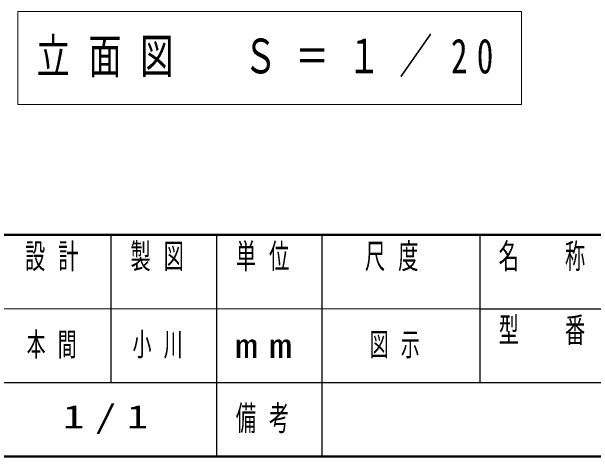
# Model space of a CAD drawing. Units: millimetres on the paper, scale 1:20. Extents: x -365 to 0, y 0 to 257.
# Drawn here: x -226.9 to -171.7, y 0 to 42.2 of the extents above; entities that cross this region are included whole.
import ezdxf

# ---------------------------------------------------------------- set-up
doc = ezdxf.new("R2010")
doc.units = ezdxf.units.MM
doc.layers.add('1_20', color=7, linetype='Continuous', lineweight=25)
doc.layers.add('NAKAMURA図枠', color=7, linetype='Continuous', lineweight=13)
doc.layers.add('99', color=7, linetype='Continuous')
doc.styles.add('ＭＳ ゴシック', font='')
doc.styles.get('ＭＳ ゴシック').set_extended_font_data('MS Gothic')

msp = doc.modelspace()

# ---------------------------------------------------------------- linework, layer by layer
at = {"layer": '1_20', "lineweight": 13}
for p, q in [((-226.346, 42.185), (-226.346, 33.385)), ((-178.546, 42.185), (-226.346, 42.185)), ((-178.546, 33.385), (-178.546, 42.185)), ((-226.346, 33.385), (-178.546, 33.385))]:
    msp.add_line(p, q, dxfattribs=at)
at = {"layer": 'NAKAMURA図枠', "lineweight": 50}
for p, q in [((-365, 21), (0, 21)), ((-365, 0), (0, 0))]:
    msp.add_line(p, q, dxfattribs=at)
at = {"layer": 'NAKAMURA図枠', "lineweight": 25}
for p, q in [((-217.5, 21), (-217.5, 7)), ((-207.5, 21), (-207.5, 0)), ((-197.5, 21), (-197.5, 7)), ((-182.5, 21), (-182.5, 7)), ((-182.5, 14), (-70, 14)), ((-237.5, 7), (0, 7)), ((-197.5, 7), (-197.5, 0))]:
    msp.add_line(p, q, dxfattribs=at)
at = {"layer": 'NAKAMURA図枠'}
msp.add_line((-237.5, 14), (-182.5, 14), dxfattribs=at)

# ---------------------------------------------------------------- texts
at = {"layer": '1_20', "insert": (-202.446, 37.785), "char_height": 3.299, "attachment_point": 5, "style": 'ＭＳ ゴシック'}
msp.add_mtext('\\T1.56;\\W0.7;立面図\u3000Ｓ＝１／20', dxfattribs=at)
at = {"layer": '99', "char_height": 2.199, "style": 'ＭＳ ゴシック'}
for s, insert, attachment_point in [('\\T1.64;\\W0.6;本間', (-225.5, 10.5), 4), ('\\T1.64;\\W0.6;小川', (-212.5, 10.5), 5), ('\\T1.64;\\W0.6;図示', (-190, 10.5), 5), ('\\T1.5;\\W1.35;1/1', (-217.5, 3.5), 5)]:
    msp.add_mtext(s, dxfattribs=dict(at, insert=insert, attachment_point=attachment_point))
at = {"layer": 'NAKAMURA図枠', "char_height": 2.346, "style": 'ＭＳ ゴシック'}
for s, insert, attachment_point in [('\\T1.64;\\W0.6;設計', (-222.5, 20.167), 2), ('\\T1.64;\\W0.6;製図', (-212.5, 20.167), 2), ('\\T1.64;\\W0.6;単位', (-202.5, 20.167), 2), ('\\T1.64;\\W0.6;尺度', (-190.25, 20.167), 2), ('\\T1.64;\\W0.6;名\u3000称', (-176, 20.167), 2), ('\\T1.64;\\W0.6;型\u3000番', (-176, 13.167), 2), ('\\T1.5;\\W1.35;mm', (-202.5, 10.5), 5), ('\\T1.64;\\W0.6;備考', (-202.5, 3.5), 5)]:
    msp.add_mtext(s, dxfattribs=dict(at, insert=insert, attachment_point=attachment_point))

doc.saveas('drawing.dxf')
